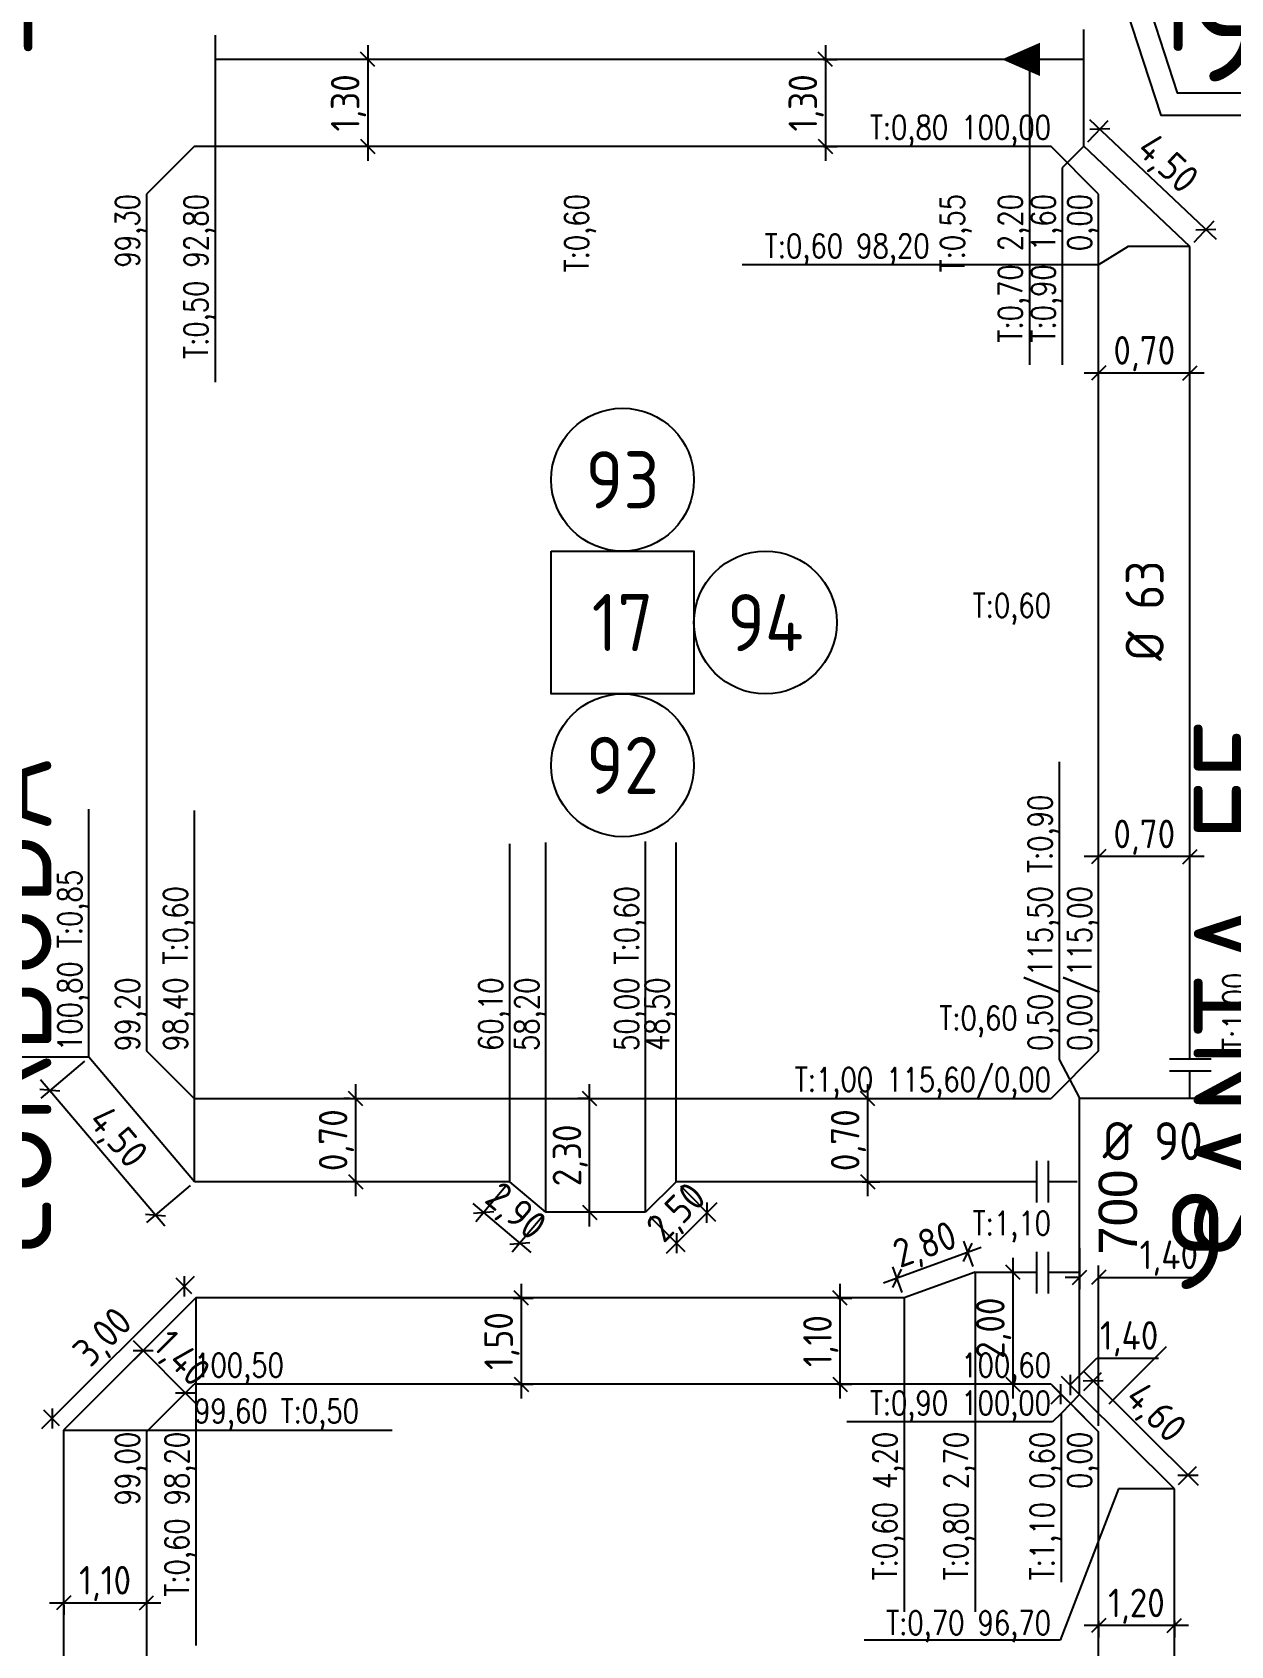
# Model space of a CAD drawing. Extents: x -48 to 13651, y -112 to 3468.
# Drawn here: x 1500.2 to 1626.1, y 1831.7 to 2001.1 of the extents above; entities that cross this region are included whole.
import ezdxf
from ezdxf.enums import TextEntityAlignment as Align

# ---------------------------------------------------------------- set-up
doc = ezdxf.new("R2010")
doc.units = 0
doc.header["$LTSCALE"] = 6
doc.header["$MEASUREMENT"] = 0
doc.linetypes.add('DOT2', pattern=[3.175, 0, -3.175])
doc.linetypes.add('HIDDEN', pattern=[0.375, 0.25, -0.125])
doc.layers.get('0').update_dxf_attribs({"linetype": 'CONTINUOUS'})
doc.layers.get('DEFPOINTS').update_dxf_attribs({"linetype": 'CONTINUOUS'})
for name, color, linetype in [('50', 41, 'CONTINUOUS'), ('63', 171, 'CONTINUOUS'), ('90', 11, 'CONTINUOUS'), ('AMPLIACIONES', 2, 'CONTINUOUS'), ('CAS', 7, 'CONTINUOUS'), ('CAÑERIA SIN CROQUIS', 210, 'HIDDEN'), ('COTA', 2, 'CONTINUOUS'), ('MANZANAS', 7, 'CONTINUOUS'), ('NUMCASA', 12, 'CONTINUOUS'), ('NUMERO-CROQUIS', 13, 'CONTINUOUS'), ('NUMERO-MANZANA', 4, 'CONTINUOUS'), ('PROGRESIVA', 60, 'CONTINUOUS'), ('RADIO', 4, 'DOT2'), ('REDUCCIONES', 13, 'CONTINUOUS'), ('TXTDIAMETRO', 7, 'CONTINUOUS'), ('VALVULAS', 20, 'CONTINUOUS')]:
    doc.layers.add(name, color=color, linetype=linetype)
doc.layers.add('ATENCION', color=7, linetype='CONTINUOUS', plot=False)
doc.styles.add('ABADIMTCONDE', font='isocp.shx')
doc.styles.add('GEOSLAB703LTBT', font='isocp.shx', dxfattribs={"width": 0.9, "height": 8})
doc.styles.add('GOTHICE', font='GOTHICE.shx', dxfattribs={"height": 0.6})
doc.styles.add('ROMANS', font='romans.shx', dxfattribs={"width": 0.8, "height": 2.5})
doc.dimstyles.new('COTA02', dxfattribs={"dimtxt": 3, "dimasz": 1.5, "dimexe": 1.25, "dimexo": 0.625, "dimgap": 0.3, "dimtad": 1, "dimtoh": 1, "dimdsep": 46, "dimlunit": 6, "dimtxsty": 'ABADIMTCONDE', "dimblk1": 'OBLIQUE', "dimblk2": 'OBLIQUE', "dimsah": 1, "dimcen": 2.5, "dimdle": 1.5, "dimclrd": 60, "dimclre": 60, "dimclrt": 256, "dimadec": 0, "dimazin": 0, "dimtfac": 1, "dimtix": 1, "dimtofl": 0, "dimtmove": 0, "dimatfit": 0, "dimldrblk": 'OBLIQUE', "dimfxl": 1, "dimtolj": 1, "dimtzin": 0, "dimarcsym": 0})

# ---------------------------------------------------------------- blocks, each defined once
blk = doc.blocks.new('CUPLARED')
at = {"layer": 'REDUCCIONES'}
blk.add_lwpolyline([(4, 0, 0, 3.5, 0), (0, 0, 3.5, 3.5, 0)], format="xyseb", dxfattribs=at)
blk = doc.blocks.new('_OBLIQUE')
at = {"color": 0, "linetype": 'ByBlock'}
blk.add_line((-0.5, -0.5), (0.5, 0.5), dxfattribs=at)
blk = doc.blocks.new('*D407')
at = {"layer": 'COTA', "color": 60, "lineweight": -2, "transparency": 16777216}
for p, q in [((1587.99, 1878.91), (1587.99, 1890.65)), ((1587.41, 1889.15), (1589.24, 1889.15)), ((1587.41, 1880.41), (1589.24, 1880.41))]:
    blk.add_line(p, q, dxfattribs=at)
at = {"layer": 'DEFPOINTS', "color": 0, "transparency": 16777216}
for p in [(1586.78, 1889.15), (1587.99, 1889.15), (1586.78, 1880.41)]:
    blk.add_point(p, dxfattribs=at)
at = {"layer": 'COTA', "color": 60, "lineweight": -2, "transparency": 16777216, "xscale": 1.5, "yscale": 1.5, "zscale": 1.5}
for p, rotation in [((1587.99, 1889.15), 90), ((1587.99, 1880.41), 270)]:
    blk.add_blockref('_OBLIQUE', p, dxfattribs=dict(at, rotation=rotation))
at = {"layer": 'COTA', "transparency": 16777216, "insert": (1585.96, 1884.78), "char_height": 3, "attachment_point": 5, "rotation": 90, "style": 'ABADIMTCONDE'}
blk.add_mtext('\\A1;0,70', dxfattribs=at)
blk = doc.blocks.new('*D408')
at = {"layer": 'COTA', "color": 60, "lineweight": -2, "transparency": 16777216}
for p, q in [((1558.77, 1875.71), (1558.77, 1890.65)), ((1558.79, 1889.15), (1557.52, 1889.15)), ((1558.79, 1877.21), (1557.52, 1877.21))]:
    blk.add_line(p, q, dxfattribs=at)
at = {"layer": 'DEFPOINTS', "color": 0, "transparency": 16777216}
for p in [(1558.77, 1889.15), (1559.42, 1889.15), (1559.42, 1877.21)]:
    blk.add_point(p, dxfattribs=at)
at = {"layer": 'COTA', "color": 60, "lineweight": -2, "transparency": 16777216, "xscale": 1.5, "yscale": 1.5, "zscale": 1.5}
for p, rotation in [((1558.77, 1889.15), 90), ((1558.77, 1877.21), 270)]:
    blk.add_blockref('_OBLIQUE', p, dxfattribs=dict(at, rotation=rotation))
at = {"layer": 'COTA', "transparency": 16777216, "insert": (1556.74, 1883.18), "char_height": 3, "attachment_point": 5, "rotation": 90, "style": 'ABADIMTCONDE'}
blk.add_mtext('\\A1;2,30', dxfattribs=at)
blk = doc.blocks.new('*D409')
at = {"layer": 'COTA', "color": 60, "lineweight": -2, "transparency": 16777216}
for p, q in [((1534.2, 1878.91), (1534.2, 1890.65)), ((1533.58, 1889.15), (1532.95, 1889.15)), ((1533.58, 1880.41), (1532.95, 1880.41))]:
    blk.add_line(p, q, dxfattribs=at)
at = {"layer": 'DEFPOINTS', "color": 0, "transparency": 16777216}
for p in [(1534.2, 1889.15), (1534.2, 1889.15), (1534.2, 1880.41)]:
    blk.add_point(p, dxfattribs=at)
at = {"layer": 'COTA', "color": 60, "lineweight": -2, "transparency": 16777216, "xscale": 1.5, "yscale": 1.5, "zscale": 1.5}
for p, rotation in [((1534.2, 1889.15), 90), ((1534.2, 1880.41), 270)]:
    blk.add_blockref('_OBLIQUE', p, dxfattribs=dict(at, rotation=rotation))
at = {"layer": 'COTA', "transparency": 16777216, "insert": (1532.18, 1884.78), "char_height": 3, "attachment_point": 5, "rotation": 90, "style": 'ABADIMTCONDE'}
blk.add_mtext('\\A1;0,70', dxfattribs=at)
blk = doc.blocks.new('*D410')
at = {"layer": 'COTA', "color": 60, "lineweight": -2, "transparency": 16777216}
for p, q in [((1505.71, 1893.09), (1501.13, 1889.2)), ((1501.11, 1891.15), (1514.15, 1875.79)), ((1516.8, 1880.01), (1512.22, 1876.12))]:
    blk.add_line(p, q, dxfattribs=at)
at = {"layer": 'DEFPOINTS', "color": 0, "transparency": 16777216}
for p in [(1506.18, 1893.49), (1517.28, 1880.41), (1513.18, 1876.93)]:
    blk.add_point(p, dxfattribs=at)
at = {"layer": 'COTA', "color": 60, "lineweight": -2, "transparency": 16777216, "xscale": 1.5, "yscale": 1.5, "zscale": 1.5}
for p, rotation in [((1502.08, 1890.01), 130.3176632180948), ((1513.18, 1876.93), 310.3176632180948)]:
    blk.add_blockref('_OBLIQUE', p, dxfattribs=dict(at, rotation=rotation))
at = {"layer": 'COTA', "transparency": 16777216, "insert": (1509.05, 1884.92), "char_height": 3, "attachment_point": 5, "rotation": 310.3177, "style": 'ABADIMTCONDE'}
blk.add_mtext('\\A1;4,50', dxfattribs=at)
blk = doc.blocks.new('*D411')
at = {"layer": 'COTA', "color": 60, "lineweight": -2, "transparency": 16777216}
for p, q in [((1549.98, 1879.94), (1546.83, 1876.21)), ((1546.49, 1878.13), (1552.58, 1872.99)), ((1553.78, 1876.73), (1550.63, 1873))]:
    blk.add_line(p, q, dxfattribs=at)
at = {"layer": 'DEFPOINTS', "color": 0, "transparency": 16777216}
for p in [(1550.39, 1880.41), (1554.18, 1877.21), (1551.44, 1873.95)]:
    blk.add_point(p, dxfattribs=at)
at = {"layer": 'COTA', "color": 60, "lineweight": -2, "transparency": 16777216, "xscale": 1.5, "yscale": 1.5, "zscale": 1.5}
for p, rotation in [((1547.64, 1877.16), 139.8059169784566), ((1551.44, 1873.95), 319.8059169784567)]:
    blk.add_blockref('_OBLIQUE', p, dxfattribs=dict(at, rotation=rotation))
at = {"layer": 'COTA', "transparency": 16777216, "insert": (1550.85, 1877.11), "char_height": 3, "attachment_point": 5, "rotation": 319.8059, "style": 'ABADIMTCONDE'}
blk.add_mtext('\\A1;2,90', dxfattribs=at)
blk = doc.blocks.new('*D412')
at = {"layer": 'COTA', "color": 60, "lineweight": -2, "transparency": 16777216}
for p, q in [((1568.31, 1879.97), (1571.99, 1876.29)), ((1566.83, 1872.9), (1572.17, 1878.23)), ((1565.1, 1876.76), (1568.78, 1873.08))]:
    blk.add_line(p, q, dxfattribs=at)
at = {"layer": 'DEFPOINTS', "color": 0, "transparency": 16777216}
for p in [(1567.87, 1880.41), (1564.66, 1877.21), (1571.1, 1877.17)]:
    blk.add_point(p, dxfattribs=at)
at = {"layer": 'COTA', "color": 60, "lineweight": -2, "transparency": 16777216, "xscale": 1.5, "yscale": 1.5, "zscale": 1.5}
for p, rotation in [((1571.1, 1877.17), 44.95705971363456), ((1567.89, 1873.96), 224.9570597136346)]:
    blk.add_blockref('_OBLIQUE', p, dxfattribs=dict(at, rotation=rotation))
at = {"layer": 'COTA', "transparency": 16777216, "insert": (1568.07, 1877), "char_height": 3, "attachment_point": 5, "rotation": 44.9571, "style": 'ABADIMTCONDE'}
blk.add_mtext('\\A1;2,50', dxfattribs=at)
blk = doc.blocks.new('*D413')
at = {"layer": 'COTA', "color": 60, "lineweight": -2, "transparency": 16777216}
for p, q in [((1535.47, 1999.79), (1535.47, 1987.65)), ((1535.06, 1998.29), (1534.22, 1998.29)), ((1535.06, 1989.15), (1534.22, 1989.15))]:
    blk.add_line(p, q, dxfattribs=at)
at = {"layer": 'DEFPOINTS', "color": 0, "transparency": 16777216}
for p in [(1535.69, 1998.29), (1535.47, 1989.15), (1535.69, 1989.15)]:
    blk.add_point(p, dxfattribs=at)
at = {"layer": 'COTA', "color": 60, "lineweight": -2, "transparency": 16777216, "xscale": 1.5, "yscale": 1.5, "zscale": 1.5}
for p, rotation in [((1535.47, 1998.29), 90), ((1535.47, 1989.15), 270)]:
    blk.add_blockref('_OBLIQUE', p, dxfattribs=dict(at, rotation=rotation))
at = {"layer": 'COTA', "transparency": 16777216, "insert": (1533.45, 1993.72), "char_height": 3, "attachment_point": 5, "rotation": 90, "style": 'ABADIMTCONDE'}
blk.add_mtext('\\A1;1,30', dxfattribs=at)
blk = doc.blocks.new('*D414')
at = {"layer": 'COTA', "color": 60, "lineweight": -2, "transparency": 16777216}
for p, q in [((1583.54, 1999.79), (1583.54, 1987.65)), ((1583.32, 1998.29), (1584.79, 1998.29)), ((1583.32, 1989.15), (1584.79, 1989.15))]:
    blk.add_line(p, q, dxfattribs=at)
at = {"layer": 'DEFPOINTS', "color": 0, "transparency": 16777216}
for p in [(1582.7, 1998.29), (1582.7, 1989.15), (1583.54, 1989.15)]:
    blk.add_point(p, dxfattribs=at)
at = {"layer": 'COTA', "color": 60, "lineweight": -2, "transparency": 16777216, "xscale": 1.5, "yscale": 1.5, "zscale": 1.5}
for p, rotation in [((1583.54, 1998.29), 90), ((1583.54, 1989.15), 270)]:
    blk.add_blockref('_OBLIQUE', p, dxfattribs=dict(at, rotation=rotation))
at = {"layer": 'COTA', "transparency": 16777216, "insert": (1581.52, 1993.72), "char_height": 3, "attachment_point": 5, "rotation": 90, "style": 'ABADIMTCONDE'}
blk.add_mtext('\\A1;1,30', dxfattribs=at)
blk = doc.blocks.new('*D415')
at = {"layer": 'COTA', "color": 60, "lineweight": -2, "transparency": 16777216}
for p, q in [((1611.11, 1989.63), (1613.22, 1991.86)), ((1611.27, 1991.98), (1624.59, 1979.4)), ((1622.26, 1979.11), (1624.36, 1981.34))]:
    blk.add_line(p, q, dxfattribs=at)
at = {"layer": 'DEFPOINTS', "color": 0, "transparency": 16777216}
for p in [(1610.68, 1989.18), (1623.5, 1980.43), (1621.83, 1978.65)]:
    blk.add_point(p, dxfattribs=at)
at = {"layer": 'COTA', "color": 60, "lineweight": -2, "transparency": 16777216, "xscale": 1.5, "yscale": 1.5, "zscale": 1.5}
for p, rotation in [((1612.36, 1990.95), 136.634025145737), ((1623.5, 1980.43), 316.634025145737)]:
    blk.add_blockref('_OBLIQUE', p, dxfattribs=dict(at, rotation=rotation))
at = {"layer": 'COTA', "transparency": 16777216, "insert": (1619.32, 1987.16), "char_height": 3, "attachment_point": 5, "rotation": 316.634, "style": 'ABADIMTCONDE'}
blk.add_mtext('\\A1;4,50', dxfattribs=at)
blk = doc.blocks.new('*D416')
at = {"layer": 'COTA', "color": 60, "lineweight": -2, "transparency": 16777216}
for p, q in [((1612.23, 1963.44), (1612.23, 1966.6)), ((1621.83, 1963.44), (1621.83, 1966.6)), ((1623.33, 1965.35), (1610.73, 1965.35))]:
    blk.add_line(p, q, dxfattribs=at)
at = {"layer": 'DEFPOINTS', "color": 0, "transparency": 16777216}
for p in [(1612.23, 1965.35), (1612.23, 1962.82), (1621.83, 1962.82)]:
    blk.add_point(p, dxfattribs=at)
at = {"layer": 'COTA', "color": 60, "lineweight": -2, "transparency": 16777216, "xscale": 1.5, "yscale": 1.5, "zscale": 1.5, "rotation": 180}
blk.add_blockref('_OBLIQUE', (1612.23, 1965.35), dxfattribs=at)
at = {"layer": 'COTA', "color": 60, "lineweight": -2, "transparency": 16777216, "xscale": 1.5, "yscale": 1.5, "zscale": 1.5}
blk.add_blockref('_OBLIQUE', (1621.83, 1965.35), dxfattribs=at)
at = {"layer": 'COTA', "transparency": 16777216, "insert": (1617.03, 1967.38), "char_height": 3, "attachment_point": 5, "style": 'ABADIMTCONDE'}
blk.add_mtext('\\A1;0,70', dxfattribs=at)
blk = doc.blocks.new('*D417')
at = {"layer": 'COTA', "color": 60, "lineweight": -2, "transparency": 16777216}
for p, q in [((1612.23, 1915.19), (1612.23, 1915.81)), ((1621.83, 1915.19), (1621.83, 1915.81)), ((1623.33, 1914.56), (1610.73, 1914.56))]:
    blk.add_line(p, q, dxfattribs=at)
at = {"layer": 'DEFPOINTS', "color": 0, "transparency": 16777216}
for p in [(1612.23, 1914.56), (1612.23, 1914.56), (1621.83, 1914.56)]:
    blk.add_point(p, dxfattribs=at)
at = {"layer": 'COTA', "color": 60, "lineweight": -2, "transparency": 16777216, "xscale": 1.5, "yscale": 1.5, "zscale": 1.5, "rotation": 180}
blk.add_blockref('_OBLIQUE', (1612.23, 1914.56), dxfattribs=at)
at = {"layer": 'COTA', "color": 60, "lineweight": -2, "transparency": 16777216, "xscale": 1.5, "yscale": 1.5, "zscale": 1.5}
blk.add_blockref('_OBLIQUE', (1621.83, 1914.56), dxfattribs=at)
at = {"layer": 'COTA', "transparency": 16777216, "insert": (1617.03, 1916.59), "char_height": 3, "attachment_point": 5, "style": 'ABADIMTCONDE'}
blk.add_mtext('\\A1;0,70', dxfattribs=at)
blk = doc.blocks.new('*D507')
at = {"layer": 'COTA', "color": 60, "lineweight": -2, "transparency": 16777216}
for p, q in [((1510.82, 1863.73), (1517.38, 1857.17)), ((1510.92, 1861.71), (1512.76, 1863.56)), ((1515.36, 1857.27), (1517.2, 1859.12))]:
    blk.add_line(p, q, dxfattribs=at)
at = {"layer": 'DEFPOINTS', "color": 0, "transparency": 16777216}
for p in [(1510.48, 1861.27), (1516.32, 1858.23), (1514.92, 1856.83)]:
    blk.add_point(p, dxfattribs=at)
at = {"layer": 'COTA', "color": 60, "lineweight": -2, "transparency": 16777216, "xscale": 1.5, "yscale": 1.5, "zscale": 1.5}
for p, rotation in [((1511.88, 1862.67), 134.9999999999971), ((1516.32, 1858.23), 314.9999999999971)]:
    blk.add_blockref('_OBLIQUE', p, dxfattribs=dict(at, rotation=rotation))
at = {"layer": 'COTA', "transparency": 16777216, "insert": (1515.75, 1861.67), "char_height": 3, "attachment_point": 5, "rotation": 315, "style": 'ABADIMTCONDE'}
blk.add_mtext('\\A1;1,40', dxfattribs=at)
blk = doc.blocks.new('*D508')
at = {"layer": 'COTA', "color": 60, "lineweight": -2, "transparency": 16777216}
for p, q in [((1501.25, 1854.49), (1517.27, 1870.48)), ((1516.98, 1868.65), (1515.33, 1870.3)), ((1503.09, 1854.77), (1501.43, 1856.43))]:
    blk.add_line(p, q, dxfattribs=at)
at = {"layer": 'DEFPOINTS', "color": 0, "transparency": 16777216}
for p in [(1516.21, 1869.42), (1517.42, 1868.2), (1503.53, 1854.33)]:
    blk.add_point(p, dxfattribs=at)
at = {"layer": 'COTA', "color": 60, "lineweight": -2, "transparency": 16777216, "xscale": 1.5, "yscale": 1.5, "zscale": 1.5}
for p, rotation in [((1516.21, 1869.42), 44.95705078718502), ((1502.32, 1855.55), 224.957050787185)]:
    blk.add_blockref('_OBLIQUE', p, dxfattribs=dict(at, rotation=rotation))
at = {"layer": 'COTA', "transparency": 16777216, "insert": (1507.83, 1863.92), "char_height": 3, "attachment_point": 5, "rotation": 44.9571, "style": 'ABADIMTCONDE'}
blk.add_mtext('\\A1;3,00', dxfattribs=at)
blk = doc.blocks.new('*D509')
at = {"layer": 'COTA', "color": 60, "lineweight": -2, "transparency": 16777216}
for p, q in [((1502.03, 1836.19), (1513.73, 1836.19)), ((1503.53, 1835.99), (1503.53, 1834.94)), ((1512.23, 1835.99), (1512.23, 1834.94))]:
    blk.add_line(p, q, dxfattribs=at)
at = {"layer": 'DEFPOINTS', "color": 0, "transparency": 16777216}
for p in [(1503.53, 1836.61), (1512.23, 1836.61), (1512.23, 1836.19)]:
    blk.add_point(p, dxfattribs=at)
at = {"layer": 'COTA', "color": 60, "lineweight": -2, "transparency": 16777216, "xscale": 1.5, "yscale": 1.5, "zscale": 1.5, "rotation": 180}
blk.add_blockref('_OBLIQUE', (1503.53, 1836.19), dxfattribs=at)
at = {"layer": 'COTA', "color": 60, "lineweight": -2, "transparency": 16777216, "xscale": 1.5, "yscale": 1.5, "zscale": 1.5}
blk.add_blockref('_OBLIQUE', (1512.23, 1836.19), dxfattribs=at)
at = {"layer": 'COTA', "transparency": 16777216, "insert": (1507.88, 1838.21), "char_height": 3, "attachment_point": 5, "style": 'ABADIMTCONDE'}
blk.add_mtext('\\A1;1,10', dxfattribs=at)
blk = doc.blocks.new('*D511')
at = {"layer": 'COTA', "color": 60, "lineweight": -2, "transparency": 16777216}
for p, q in [((1551.59, 1869.7), (1551.59, 1857.65)), ((1550.74, 1868.2), (1552.84, 1868.2)), ((1550.74, 1859.15), (1552.84, 1859.15))]:
    blk.add_line(p, q, dxfattribs=at)
at = {"layer": 'DEFPOINTS', "color": 0, "transparency": 16777216}
for p in [(1550.11, 1868.2), (1550.11, 1859.15), (1551.59, 1859.15)]:
    blk.add_point(p, dxfattribs=at)
at = {"layer": 'COTA', "color": 60, "lineweight": -2, "transparency": 16777216, "xscale": 1.5, "yscale": 1.5, "zscale": 1.5}
for p, rotation in [((1551.59, 1868.2), 90), ((1551.59, 1859.15), 270)]:
    blk.add_blockref('_OBLIQUE', p, dxfattribs=dict(at, rotation=rotation))
at = {"layer": 'COTA', "transparency": 16777216, "insert": (1549.57, 1863.68), "char_height": 3, "attachment_point": 5, "rotation": 90, "style": 'ABADIMTCONDE'}
blk.add_mtext('\\A1;1,50', dxfattribs=at)
blk = doc.blocks.new('*D512')
at = {"layer": 'COTA', "color": 60, "lineweight": -2, "transparency": 16777216}
for p, q in [((1585.07, 1869.7), (1585.07, 1857.65)), ((1584.85, 1868.2), (1586.32, 1868.2)), ((1584.85, 1859.15), (1586.32, 1859.15))]:
    blk.add_line(p, q, dxfattribs=at)
at = {"layer": 'DEFPOINTS', "color": 0, "transparency": 16777216}
for p in [(1584.23, 1868.2), (1584.23, 1859.15), (1585.07, 1859.15)]:
    blk.add_point(p, dxfattribs=at)
at = {"layer": 'COTA', "color": 60, "lineweight": -2, "transparency": 16777216, "xscale": 1.5, "yscale": 1.5, "zscale": 1.5}
for p, rotation in [((1585.07, 1868.2), 90), ((1585.07, 1859.15), 270)]:
    blk.add_blockref('_OBLIQUE', p, dxfattribs=dict(at, rotation=rotation))
at = {"layer": 'COTA', "transparency": 16777216, "insert": (1583.05, 1863.68), "char_height": 3, "attachment_point": 5, "rotation": 90, "style": 'ABADIMTCONDE'}
blk.add_mtext('\\A1;1,10', dxfattribs=at)
blk = doc.blocks.new('*D513')
at = {"layer": 'COTA', "color": 60, "lineweight": -2, "transparency": 16777216}
for p, q in [((1603.1, 1870.91), (1604.48, 1870.91)), ((1603.23, 1872.41), (1603.23, 1857.65)), ((1606.61, 1859.15), (1601.98, 1859.15))]:
    blk.add_line(p, q, dxfattribs=at)
at = {"layer": 'DEFPOINTS', "color": 0, "transparency": 16777216}
for p in [(1602.48, 1870.91), (1603.23, 1859.15), (1607.23, 1859.15)]:
    blk.add_point(p, dxfattribs=at)
at = {"layer": 'COTA', "color": 60, "lineweight": -2, "transparency": 16777216, "xscale": 1.5, "yscale": 1.5, "zscale": 1.5}
for p, rotation in [((1603.23, 1870.91), 90), ((1603.23, 1859.15), 270)]:
    blk.add_blockref('_OBLIQUE', p, dxfattribs=dict(at, rotation=rotation))
at = {"layer": 'COTA', "transparency": 16777216, "insert": (1601.21, 1865.03), "char_height": 3, "attachment_point": 5, "rotation": 90, "style": 'ABADIMTCONDE'}
blk.add_mtext('\\A1;2,00', dxfattribs=at)
blk = doc.blocks.new('*D514')
at = {"layer": 'COTA', "color": 60, "lineweight": -2, "transparency": 16777216}
for p, q in [((1599.04, 1871.5), (1598.08, 1874.16)), ((1599.91, 1873.5), (1589.64, 1869.77)), ((1591.59, 1868.79), (1590.62, 1871.46))]:
    blk.add_line(p, q, dxfattribs=at)
at = {"layer": 'DEFPOINTS', "color": 0, "transparency": 16777216}
for p in [(1599.26, 1870.91), (1591.05, 1870.28), (1591.8, 1868.2)]:
    blk.add_point(p, dxfattribs=at)
at = {"layer": 'COTA', "color": 60, "lineweight": -2, "transparency": 16777216, "xscale": 1.5, "yscale": 1.5, "zscale": 1.5}
for p, rotation in [((1598.5, 1872.99), 19.95553741246624), ((1591.05, 1870.28), 199.9555374124662)]:
    blk.add_blockref('_OBLIQUE', p, dxfattribs=dict(at, rotation=rotation))
at = {"layer": 'COTA', "transparency": 16777216, "insert": (1594.08, 1873.54), "char_height": 3, "attachment_point": 5, "rotation": 19.9555, "style": 'ABADIMTCONDE'}
blk.add_mtext('\\A1;2,80', dxfattribs=at)
blk = doc.blocks.new('*D515')
at = {"layer": 'COTA', "color": 60, "lineweight": -2, "transparency": 16777216}
for p, q in [((1610.6, 1860.55), (1622.69, 1848.55)), ((1610.67, 1858.5), (1612.54, 1860.38)), ((1620.63, 1848.61), (1622.5, 1850.5))]:
    blk.add_line(p, q, dxfattribs=at)
at = {"layer": 'DEFPOINTS', "color": 0, "transparency": 16777216}
for p in [(1610.23, 1858.05), (1621.62, 1849.61), (1620.19, 1848.17)]:
    blk.add_point(p, dxfattribs=at)
at = {"layer": 'COTA', "color": 60, "lineweight": -2, "transparency": 16777216, "xscale": 1.5, "yscale": 1.5, "zscale": 1.5}
for p, rotation in [((1611.66, 1859.49), 135.2219990069663), ((1621.62, 1849.61), 315.2219990069663)]:
    blk.add_blockref('_OBLIQUE', p, dxfattribs=dict(at, rotation=rotation))
at = {"layer": 'COTA', "transparency": 16777216, "insert": (1618.07, 1855.99), "char_height": 3, "attachment_point": 5, "rotation": 315.222, "style": 'ABADIMTCONDE'}
blk.add_mtext('\\A1;4,60', dxfattribs=at)
blk = doc.blocks.new('*D516')
at = {"layer": 'COTA', "color": 60, "lineweight": -2, "transparency": 16777216}
for p, q in [((1621.69, 1833.81), (1610.73, 1833.81)), ((1612.23, 1834.29), (1612.23, 1832.56)), ((1620.19, 1834.29), (1620.19, 1832.56))]:
    blk.add_line(p, q, dxfattribs=at)
at = {"layer": 'DEFPOINTS', "color": 0, "transparency": 16777216}
for p in [(1612.23, 1834.91), (1612.23, 1833.81), (1620.19, 1834.91)]:
    blk.add_point(p, dxfattribs=at)
at = {"layer": 'COTA', "color": 60, "lineweight": -2, "transparency": 16777216, "xscale": 1.5, "yscale": 1.5, "zscale": 1.5, "rotation": 180}
blk.add_blockref('_OBLIQUE', (1612.23, 1833.81), dxfattribs=at)
at = {"layer": 'COTA', "color": 60, "lineweight": -2, "transparency": 16777216, "xscale": 1.5, "yscale": 1.5, "zscale": 1.5}
blk.add_blockref('_OBLIQUE', (1620.19, 1833.81), dxfattribs=at)
at = {"layer": 'COTA', "transparency": 16777216, "insert": (1616.21, 1835.83), "char_height": 3, "attachment_point": 5, "style": 'ABADIMTCONDE'}
blk.add_mtext('\\A1;1,20', dxfattribs=at)
blk = doc.blocks.new('*D518')
at = {"layer": 'COTA', "color": 60, "lineweight": -2, "transparency": 16777216}
for p, q in [((1609.23, 1859.07), (1612.06, 1861.9)), ((1612.06, 1861.9), (1618.51, 1861.9)), ((1610.77, 1855.61), (1607.39, 1858.99)), ((1611.73, 1856.57), (1608.35, 1859.95)), ((1608.27, 1858.11), (1607.21, 1857.05))]:
    blk.add_line(p, q, dxfattribs=at)
at = {"layer": 'DEFPOINTS', "color": 0, "transparency": 16777216}
for p in [(1608.27, 1858.11), (1612.17, 1856.13), (1611.21, 1855.17)]:
    blk.add_point(p, dxfattribs=at)
at = {"layer": 'COTA', "color": 60, "lineweight": -2, "transparency": 16777216, "xscale": 1.5, "yscale": 1.5, "zscale": 1.5}
for p, rotation in [((1608.27, 1858.11), 44.99999999999324), ((1609.23, 1859.07), 224.9999999999933)]:
    blk.add_blockref('_OBLIQUE', p, dxfattribs=dict(at, rotation=rotation))
at = {"layer": 'COTA', "transparency": 16777216, "insert": (1615.44, 1863.92), "char_height": 3, "attachment_point": 5, "style": 'ABADIMTCONDE'}
blk.add_mtext('\\A1;1,40', dxfattribs=at)
blk = doc.blocks.new('*D1093')
at = {"layer": 'COTA', "color": 60, "lineweight": -2, "transparency": 16777216}
for p, q in [((1610.23, 1873.44), (1610.23, 1869.12)), ((1612.23, 1854.77), (1612.23, 1871.62)), ((1610.23, 1870.37), (1608.73, 1870.37)), ((1612.23, 1870.37), (1622.99, 1870.37))]:
    blk.add_line(p, q, dxfattribs=at)
at = {"layer": 'DEFPOINTS', "color": 0, "transparency": 16777216}
for p in [(1610.23, 1874.06), (1612.23, 1870.37), (1612.23, 1854.15)]:
    blk.add_point(p, dxfattribs=at)
at = {"layer": 'COTA', "color": 60, "lineweight": -2, "transparency": 16777216, "xscale": 1.5, "yscale": 1.5, "zscale": 1.5}
blk.add_blockref('_OBLIQUE', (1610.23, 1870.37), dxfattribs=at)
at = {"layer": 'COTA', "color": 60, "lineweight": -2, "transparency": 16777216, "xscale": 1.5, "yscale": 1.5, "zscale": 1.5, "rotation": 180}
blk.add_blockref('_OBLIQUE', (1612.23, 1870.37), dxfattribs=at)
at = {"layer": 'COTA', "transparency": 16777216, "insert": (1619.61, 1872.39), "char_height": 3, "attachment_point": 5, "style": 'ABADIMTCONDE'}
blk.add_mtext('\\A1;1,40', dxfattribs=at)
blk = doc.blocks.new('D63')
at = {"layer": 'TXTDIAMETRO', "color": 7, "ltscale": 0.1, "style": 'ABADIMTCONDE'}
blk.add_text('Ø 63', height=4, dxfattribs=at).set_placement((0, 0), align=Align.MIDDLE)
blk = doc.blocks.new('Ø90')
at = {"layer": 'TXTDIAMETRO', "color": 7, "ltscale": 0.1, "style": 'ABADIMTCONDE'}
blk.add_text('Ø 90', height=4, dxfattribs=at).set_placement((0, 0), align=Align.MIDDLE)

msp = doc.modelspace()

# ---------------------------------------------------------------- linework, layer by layer
at = {"layer": '50', "ltscale": 0.1}
for p, q in [((1604.961, 1998.29), (1519.434, 1998.29)), ((1599.257, 1870.912), (1591.802, 1868.205)), ((1599.257, 1870.912), (1605.699, 1870.912)), ((1517.423, 1868.205), (1503.529, 1854.332)), ((1591.802, 1868.205), (1517.423, 1868.205)), ((1503.529, 1854.332), (1503.529, 1771.345))]:
    msp.add_line(p, q, dxfattribs=at)
at = {"layer": '63', "ltscale": 0.1}
for p, q in [((1610.683, 1989.18), (1610.683, 2001.428)), ((1610.683, 1998.29), (1604.961, 1998.29)), ((1621.827, 1978.655), (1610.683, 1989.18)), ((1621.827, 1893.319), (1621.827, 1978.655)), ((1506.183, 1893.49), (1490.706, 1893.49)), ((1517.28, 1880.413), (1506.183, 1893.49)), ((1621.827, 1889.101), (1621.827, 1892.071)), ((1550.387, 1880.413), (1517.28, 1880.413)), ((1554.183, 1877.205), (1550.387, 1880.413)), ((1567.868, 1880.413), (1564.656, 1877.205)), ((1605.699, 1880.413), (1567.868, 1880.413)), ((1609.992, 1880.413), (1606.947, 1880.413)), ((1564.656, 1877.205), (1554.183, 1877.205)), ((1606.947, 1870.912), (1610.231, 1870.912))]:
    msp.add_line(p, q, dxfattribs=at)
at = {"layer": '90', "ltscale": 0.1}
for p, q in [((1610.231, 1858.054), (1610.231, 1889.183)), ((1610.231, 1889.183), (1642.234, 1889.183)), ((1620.192, 1848.17), (1610.231, 1858.054)), ((1620.192, 1766.365), (1620.192, 1848.17))]:
    msp.add_line(p, q, dxfattribs=at)
at = {"layer": 'CAS', "ltscale": 0.1}
msp.add_line((1519.434, 2000.847), (1519.434, 1995.734), dxfattribs=at)
at = {"layer": 'MANZANAS'}
for p, q in [((1517.234, 1989.145), (1512.234, 1984.145)), ((1607.234, 1989.145), (1517.234, 1989.145)), ((1612.234, 1984.145), (1607.234, 1989.145)), ((1512.234, 1984.145), (1512.234, 1894.145)), ((1612.234, 1894.145), (1612.234, 1984.145)), ((1517.234, 1889.145), (1512.234, 1894.145)), ((1612.234, 1894.145), (1607.234, 1889.145)), ((1517.234, 1889.145), (1607.234, 1889.145)), ((1512.234, 1854.145), (1517.234, 1859.145)), ((1607.234, 1859.145), (1517.234, 1859.145)), ((1607.234, 1859.145), (1612.234, 1854.145)), ((1512.234, 1854.145), (1512.234, 1764.145)), ((1612.234, 1764.145), (1612.234, 1854.145))]:
    msp.add_line(p, q, dxfattribs=at)
at = {"layer": 'NUMERO-CROQUIS'}
for centre in [(1562.234, 1954.145), (1577.234, 1939.145), (1562.234, 1924.145)]:
    msp.add_circle(centre, 7.5, dxfattribs=at)
at = {"layer": 'NUMERO-MANZANA'}
msp.add_lwpolyline([(1554.734, 1946.645), (1569.734, 1946.645), (1569.734, 1931.645), (1554.734, 1931.645)], close=True, dxfattribs=at)
at = {"layer": 'PROGRESIVA'}
for p, q in [((1519.434, 1998.29), (1519.434, 1964.382)), ((1604.961, 1998.29), (1604.961, 1966.204)), ((1610.683, 1989.18), (1608.421, 1986.907)), ((1608.421, 1986.907), (1608.421, 1966.204)), ((1615.327, 1978.655), (1612.234, 1976.7)), ((1621.827, 1978.655), (1615.327, 1978.655)), ((1612.234, 1976.7), (1574.807, 1976.7)), ((1608.102, 1924.498), (1608.102, 1893.268)), ((1506.183, 1893.49), (1506.183, 1919.55)), ((1517.28, 1880.413), (1517.28, 1919.42)), ((1550.387, 1880.413), (1550.387, 1915.904)), ((1554.183, 1877.205), (1554.183, 1916.035)), ((1564.656, 1877.205), (1564.656, 1916.165)), ((1567.868, 1880.413), (1567.868, 1916.035)), ((1608.102, 1893.268), (1610.231, 1889.183)), ((1599.257, 1870.912), (1599.257, 1835.237)), ((1517.423, 1868.205), (1517.423, 1831.721)), ((1591.802, 1868.205), (1591.802, 1835.237)), ((1613.347, 1857.074), (1619.38, 1863.101)), ((1610.231, 1858.054), (1608.305, 1856.07)), ((1608.305, 1856.07), (1607.405, 1855.184)), ((1608.305, 1856.07), (1608.305, 1838.362)), ((1503.529, 1854.332), (1538.028, 1854.332)), ((1607.405, 1855.184), (1585.777, 1855.184)), ((1614.31, 1848.17), (1608.187, 1832.268)), ((1620.192, 1848.17), (1614.31, 1848.17)), ((1608.187, 1832.268), (1587.601, 1832.268))]:
    msp.add_line(p, q, dxfattribs=at)
at = {"layer": 'REDUCCIONES', "ltscale": 0.1}
for p, q in [((1619.665, 1893.319), (1624.04, 1893.319)), ((1619.665, 1892.071), (1624.04, 1892.071)), ((1605.699, 1882.6), (1605.699, 1878.226)), ((1606.947, 1882.6), (1606.947, 1878.226)), ((1605.699, 1873.063), (1605.699, 1868.689)), ((1606.947, 1873.063), (1606.947, 1868.689))]:
    msp.add_line(p, q, dxfattribs=at)
at = {"layer": 'VALVULAS'}
for points in [[(1625.655, 2013.634), (1614.502, 2005.531), (1618.762, 1992.419), (1632.548, 1992.419), (1636.808, 2005.531)], [(1625.655, 2010.702), (1617.29, 2004.625), (1620.485, 1994.791), (1630.825, 1994.791), (1634.02, 2004.625)]]:
    msp.add_lwpolyline(points, close=True, dxfattribs=at)

# ---------------------------------------------------------------- block references
at = {"layer": 'AMPLIACIONES', "ltscale": 0.1, "rotation": 90}
msp.add_blockref('D63', (1617.064, 1940.38), dxfattribs=at)
at = {"layer": 'CAÑERIA SIN CROQUIS', "ltscale": 0.1, "rotation": 180}
msp.add_blockref('CUPLARED', (1606.076, 1998.29), dxfattribs=at)
at = {"layer": 'COTA'}
msp.add_blockref('Ø90', (1617.913, 1884.683), dxfattribs=at)

# ---------------------------------------------------------------- texts
at = {"layer": 'ATENCION', "style": 'GEOSLAB703LTBT'}
for s, p in [('P. LUIS BRADY', (1419.141, 2004.145)), ('P. LUIS BRADY', (1619.141, 2004.145)), ('9 DE JULIO', (1619.141, 1874.145))]:
    msp.add_text(s, height=10, dxfattribs=at).set_placement(p, align=Align.MIDDLE_LEFT)
for s, p in [('SANTA FE', (1627.234, 1872.415)), ('CORDOBA', (1497.234, 1872.415))]:
    msp.add_text(s, height=10, rotation=90, dxfattribs=at).set_placement(p, align=Align.MIDDLE_LEFT)
at = {"layer": 'NUMCASA', "color": 12, "linetype": 'Continuous', "style": 'GOTHICE'}
msp.add_text('700', height=4, rotation=90, dxfattribs=at).set_placement((1617.451, 1877.221), align=Align.BOTTOM_CENTER)
at = {"layer": 'NUMERO-CROQUIS', "style": 'GEOSLAB703LTBT'}
for s, p in [('93', (1562.234, 1954.145)), ('94', (1577.234, 1939.145)), ('92', (1562.234, 1924.145))]:
    msp.add_text(s, height=6, dxfattribs=at).set_placement(p, align=Align.MIDDLE)
at = {"layer": 'NUMERO-MANZANA', "style": 'GEOSLAB703LTBT'}
msp.add_text('17', height=6, dxfattribs=at).set_placement((1562.234, 1939.145), align=Align.MIDDLE)
at = {"layer": 'PROGRESIVA', "style": 'ROMANS', "width": 0.8}
for s, p in [('T:0,80 100,00', (1607.234, 1989.145)), ('T:0,60 98,20', (1594.481, 1976.7)), ('T:0,60', (1607.234, 1938.94)), ('T:0,60', (1603.731, 1895.607)), ('T:1,00 115,60/0,00', (1607.234, 1889.145)), ('T:1,10', (1607.234, 1874.064)), ('100,60', (1607.234, 1859.145)), ('T:0,90 100,00', (1607.234, 1855.184)), ('T:0,70 96,70', (1607.234, 1832.086))]:
    msp.add_text(s, height=2.5, dxfattribs=at).set_placement(p, align=Align.BOTTOM_RIGHT)
for s, p in [('99,30', (1512.234, 1984.145)), ('T:0,50 92,80', (1519.434, 1984.145)), ('T:0,60', (1559.407, 1984.145)), ('T:0,55', (1598.884, 1984.145)), ('T:0,70 2,20', (1604.961, 1984.145)), ('T:0,90 1,60', (1608.421, 1984.145)), ('0,00', (1612.234, 1984.145)), ('99,00', (1512.234, 1854.145)), ('T:0,60 98,20', (1517.423, 1854.145)), ('T:0,60 4,20', (1591.802, 1854.145)), ('T:0,80 2,70', (1599.257, 1854.145)), ('T:1,10 0,60', (1608.305, 1854.145)), ('0,00', (1612.234, 1854.145))]:
    msp.add_text(s, height=2.5, rotation=90, dxfattribs=at).set_placement(p, align=Align.BOTTOM_RIGHT)
for s, p in [('0,50/115,50 T:0,90', (1608.089, 1894.145)), ('100,80 T:0,85', (1506.183, 1894.145)), ('98,40 T:0,60', (1517.28, 1894.145)), ('50,00 T:0,60', (1564.656, 1894.145)), ('0,00/115,00', (1612.234, 1894.145)), ('99,20', (1512.234, 1894.145)), ('60,10', (1550.387, 1894.145)), ('58,20', (1554.183, 1894.145)), ('48,50', (1567.868, 1894.145)), ('T:1,00', (1628.544, 1894.145))]:
    msp.add_text(s, height=2.5, rotation=90, dxfattribs=at).set_placement(p, align=Align.BOTTOM_LEFT)
for s, p in [('100,50', (1517.234, 1859.145)), ('99,60 T:0,50', (1517.234, 1854.332))]:
    msp.add_text(s, height=2.5, dxfattribs=at).set_placement(p, align=Align.BOTTOM_LEFT)
at = {"layer": 'RADIO', "color": 4, "ltscale": 0.5, "style": 'GEOSLAB703LTBT', "width": 0.9}
msp.add_text('Radio Nº 3', height=146.295, dxfattribs=at).set_placement((1209.51, 1684.027))
at = {"layer": 'VALVULAS', "style": 'GEOSLAB703LTBT'}
msp.add_text('9', height=11.859, dxfattribs=at).set_placement((1625.655, 2001.907), align=Align.MIDDLE)

# ---------------------------------------------------------------- dimensions: what is measured, and where the dimension line sits
at = {"layer": 'COTA'}
for base, p1, p2, text, picture, middle in [((1535.474, 1989.145), (1535.686, 1998.29), (1535.686, 1989.145), '1,30', '*D413', (1533.449, 1993.718)), ((1583.542, 1989.145), (1582.695, 1998.29), (1582.695, 1989.145), '1,30', '*D414', (1581.517, 1993.718)), ((1534.203, 1889.145), (1534.203, 1880.413), (1534.203, 1889.145), '0,70', '*D409', (1532.178, 1884.779)), ((1558.767, 1889.145), (1559.419, 1877.205), (1559.419, 1889.145), '2,30', '*D408', (1556.742, 1883.175)), ((1587.989, 1889.145), (1586.783, 1880.413), (1586.783, 1889.145), '0,70', '*D407', (1585.964, 1884.779)), ((1603.232, 1859.145), (1602.478, 1870.912), (1607.234, 1859.145), '2,00', '*D513', (1601.207, 1865.028)), ((1551.59, 1859.145), (1550.111, 1868.205), (1550.111, 1859.145), '1,50', '*D511', (1549.565, 1863.675)), ((1585.074, 1859.145), (1584.229, 1868.205), (1584.229, 1859.145), '1,10', '*D512', (1583.049, 1863.675))]:
    dim = msp.add_linear_dim(base=base, p1=p1, p2=p2, angle=90, text=text, dimstyle='COTA02', dxfattribs=at)
    dim.commit()
    dim.dimension.update_dxf_attribs({"geometry": picture, "text_midpoint": middle})
for p1, p2, distance, text, picture, middle in [((1610.683, 1989.18), (1621.827, 1978.655), 2.439, '4,50', '*D415', (1619.321, 1987.163)), ((1599.257, 1870.912), (1591.802, 1868.205), -2.209, '2,80', '*D514', (1594.084, 1873.538)), ((1503.529, 1854.332), (1517.423, 1868.205), 1.718, '3,00', '*D508', (1507.831, 1863.917)), ((1610.231, 1858.054), (1620.192, 1848.17), 2.028, '4,60', '*D515', (1618.067, 1855.99))]:
    dim = msp.add_aligned_dim(p1=p1, p2=p2, distance=distance, text=text, dimstyle='COTA02', dxfattribs=at)
    dim.commit()
    dim.dimension.update_dxf_attribs({"geometry": picture, "text_midpoint": middle})
for base, p1, p2, text, picture, middle in [((1612.234, 1965.355), (1621.827, 1962.815), (1612.234, 1962.815), '0,70', '*D416', (1617.03, 1967.38)), ((1612.234, 1914.565), (1621.827, 1914.565), (1612.234, 1914.565), '0,70', '*D417', (1617.03, 1916.59)), ((1512.234, 1836.189), (1503.529, 1836.612), (1512.234, 1836.612), '1,10', '*D509', (1507.881, 1838.214)), ((1612.234, 1833.809), (1620.192, 1834.911), (1612.234, 1834.911), '1,20', '*D516', (1616.213, 1835.834))]:
    dim = msp.add_linear_dim(base=base, p1=p1, p2=p2, text=text, dimstyle='COTA02', dxfattribs=at)
    dim.commit()
    dim.dimension.update_dxf_attribs({"geometry": picture, "text_midpoint": middle})
for base, p1, p2, angle, text, picture, middle in [((1513.177, 1876.931), (1506.183, 1893.49), (1517.28, 1880.413), 310.31766, '4,50', '*D410', (1507.506, 1883.613)), ((1551.437, 1873.955), (1550.387, 1880.413), (1554.183, 1877.205), 319.80592, '2,90', '*D411', (1549.539, 1875.558)), ((1571.104, 1877.172), (1564.656, 1877.205), (1567.868, 1880.413), 44.95706, '2,50', '*D412', (1569.498, 1875.568)), ((1516.32, 1858.232), (1510.476, 1861.268), (1514.916, 1856.828), 315, '1,40', '*D507', (1514.316, 1860.236)), ((1608.272, 1858.107), (1612.17, 1856.13), (1611.21, 1855.169), 225, '1,40', '*D518', (1615.438, 1861.896))]:
    dim = msp.add_linear_dim(base=base, p1=p1, p2=p2, angle=angle, text=text, dimstyle='COTA02', dxfattribs=at)
    dim.commit()
    dim.dimension.update_dxf_attribs({"geometry": picture, "text_midpoint": middle, "dimtype": 161})
at = {"layer": 'COTA', "color": 12}
dim = msp.add_linear_dim(base=(1612.234, 1870.365), p1=(1610.231, 1874.064), p2=(1612.234, 1854.145), text='1,40', dimstyle='COTA02', dxfattribs=at)
dim.commit()
dim.dimension.update_dxf_attribs({"geometry": '*D1093', "text_midpoint": (1619.61, 1870.365), "dimtype": 160})

doc.saveas('drawing.dxf')
